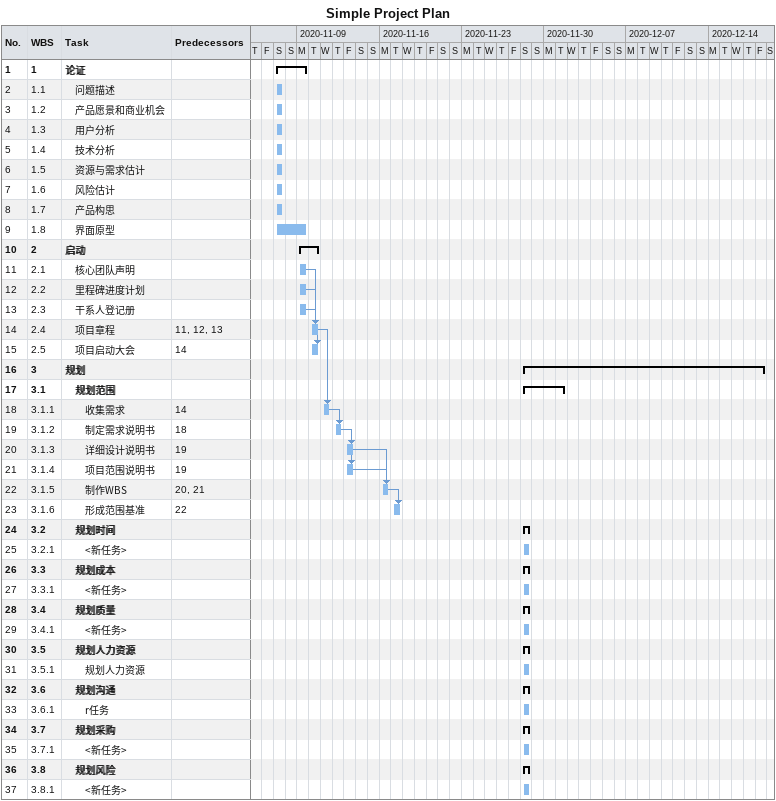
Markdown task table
Simple Project Plan

| ID | WBS | Task | Start | Finish | Predecessors |
|---|---|---|---|---|---|
| 1 | 1 | **论证** | 2020-11-07 | 2020-11-09 |  |
| 2 | 1.1 | 问题描述 | 2020-11-07 | 2020-11-07 |  |
| 3 | 1.2 | 产品愿景和商业机会 | 2020-11-07 | 2020-11-07 |  |
| 4 | 1.3 | 用户分析 | 2020-11-07 | 2020-11-07 |  |
| 5 | 1.4 | 技术分析 | 2020-11-07 | 2020-11-07 |  |
| 6 | 1.5 | 资源与需求估计 | 2020-11-07 | 2020-11-07 |  |
| 7 | 1.6 | 风险估计 | 2020-11-07 | 2020-11-07 |  |
| 8 | 1.7 | 产品构思 | 2020-11-07 | 2020-11-07 |  |
| 9 | 1.8 | 界面原型 | 2020-11-07 | 2020-11-09 |  |
| 10 | 2 | **启动** | 2020-11-09 | 2020-11-10 |  |
| 11 | 2.1 | 核心团队声明 | 2020-11-09 | 2020-11-09 |  |
| 12 | 2.2 | 里程碑进度计划 | 2020-11-09 | 2020-11-09 |  |
| 13 | 2.3 | 干系人登记册 | 2020-11-09 | 2020-11-09 |  |
| 14 | 2.4 | 项目章程 | 2020-11-10 | 2020-11-10 | 11, 12, 13 |
| 15 | 2.5 | 项目启动大会 | 2020-11-10 | 2020-11-10 | 14 |
| 16 | 3 | **规划** | 2020-11-28 | 2020-12-18 |  |
| 17 | 3.1 | **规划范围** | 2020-11-28 | 2020-12-01 |  |
| 18 | 3.1.1 | 收集需求 | 2020-11-11 | 2020-11-11 | 14 |
| 19 | 3.1.2 | 制定需求说明书 | 2020-11-12 | 2020-11-12 | 18 |
| 20 | 3.1.3 | 详细设计说明书 | 2020-11-13 | 2020-11-13 | 19 |
| 21 | 3.1.4 | 项目范围说明书 | 2020-11-13 | 2020-11-13 | 19 |
| 22 | 3.1.5 | 制作WBS | 2020-11-16 | 2020-11-16 | 20, 21 |
| 23 | 3.1.6 | 形成范围基准 | 2020-11-17 | 2020-11-17 | 22 |
| 24 | 3.2 | **规划时间** | 2020-11-28 | 2020-11-28 |  |
| 25 | 3.2.1 | <新任务> | 2020-11-28 | 2020-11-28 |  |
| 26 | 3.3 | **规划成本** | 2020-11-28 | 2020-11-28 |  |
| 27 | 3.3.1 | <新任务> | 2020-11-28 | 2020-11-28 |  |
| 28 | 3.4 | **规划质量** | 2020-11-28 | 2020-11-28 |  |
| 29 | 3.4.1 | <新任务> | 2020-11-28 | 2020-11-28 |  |
| 30 | 3.5 | **规划人力资源** | 2020-11-28 | 2020-11-28 |  |
| 31 | 3.5.1 | 规划人力资源 | 2020-11-28 | 2020-11-28 |  |
| 32 | 3.6 | **规划沟通** | 2020-11-28 | 2020-11-28 |  |
| 33 | 3.6.1 | r任务 | 2020-11-28 | 2020-11-28 |  |
| 34 | 3.7 | **规划采购** | 2020-11-28 | 2020-11-28 |  |
| 35 | 3.7.1 | <新任务> | 2020-11-28 | 2020-11-28 |  |
| 36 | 3.8 | **规划风险** | 2020-11-28 | 2020-11-28 |  |
| 37 | 3.8.1 | <新任务> | 2020-11-28 | 2020-11-28 |  |
